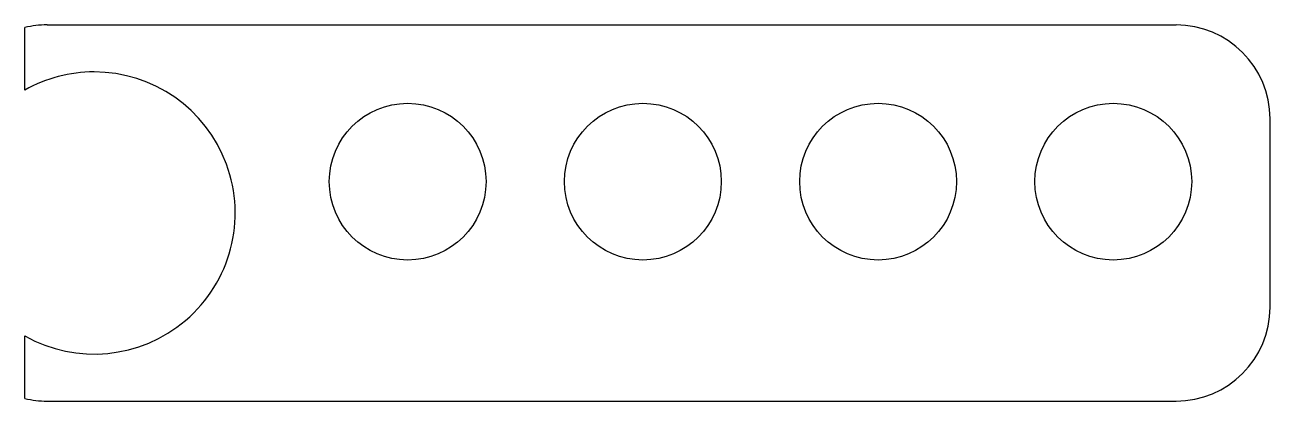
# Model space of a CAD drawing. Header units: millimetres. Extents: x 0 to 79.4, y 0 to 24.
import ezdxf

# ---------------------------------------------------------------- set-up
doc = ezdxf.new("R2010")
doc.units = ezdxf.units.MM

msp = doc.modelspace()

# ---------------------------------------------------------------- linework, layer by layer
at = {"layer": 'CUT'}
for p, q in [((0, 19.846), (0, 23.832)), ((1.41, 24), (73.41, 24)), ((79.41, 6), (79.41, 18)), ((0, 0.168), (0, 4.154)), ((1.41, 0), (73.41, 0))]:
    msp.add_line(p, q, dxfattribs=at)
for centre in [(24.41, 14), (39.41, 14), (54.41, 14), (69.41, 14)]:
    msp.add_circle(centre, 5, dxfattribs=at)
for centre, radius, start, end in [((1.41, 18), 6, 90, 103.59162), ((73.41, 18), 6, 0, 90), ((4.41, 12), 9, 240.65942, 90), ((4.41, 12), 9, 90, 119.34058), ((73.41, 6), 6, 270, 0), ((1.41, 6), 6, 256.40838, 270)]:
    msp.add_arc(centre, radius, start, end, dxfattribs=at)

doc.saveas('drawing.dxf')
